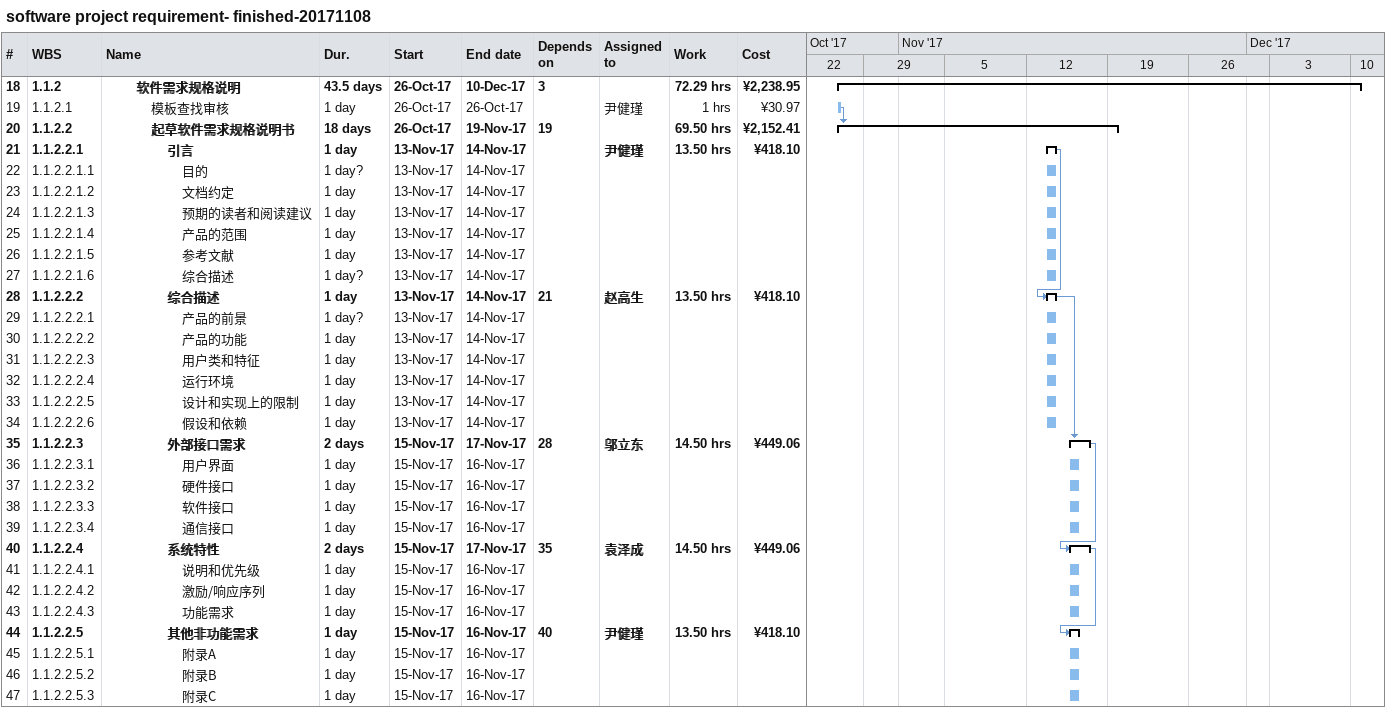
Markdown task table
software project requirement- finished-20171108

| ID | WBS | Task | Duration | Start | Finish | Predecessors | Resources | Work (h) | Cost (¥) |
|---|---|---|---|---|---|---|---|---|---|
| 18 | 1.1.2 | **软件需求规格说明** | 43.5d | 2017-10-26 | 2017-12-10 | 3 |  | 72.29 | 2238.95 |
| 19 | 1.1.2.1 | 模板查找审核 | 1d | 2017-10-26 | 2017-10-26 |  | 尹健瑾 | 1 | 30.97 |
| 20 | 1.1.2.2 | **起草软件需求规格说明书** | 18d | 2017-10-26 | 2017-11-19 | 19 |  | 69.50 | 2152.41 |
| 21 | 1.1.2.2.1 | **引言** | 1d | 2017-11-13 | 2017-11-14 |  | 尹健瑾 | 13.50 | 418.10 |
| 22 | 1.1.2.2.1.1 | 目的 | 1d? | 2017-11-13 | 2017-11-14 |  |  |  |  |
| 23 | 1.1.2.2.1.2 | 文档约定 | 1d | 2017-11-13 | 2017-11-14 |  |  |  |  |
| 24 | 1.1.2.2.1.3 | 预期的读者和阅读建议 | 1d | 2017-11-13 | 2017-11-14 |  |  |  |  |
| 25 | 1.1.2.2.1.4 | 产品的范围 | 1d | 2017-11-13 | 2017-11-14 |  |  |  |  |
| 26 | 1.1.2.2.1.5 | 参考文献 | 1d | 2017-11-13 | 2017-11-14 |  |  |  |  |
| 27 | 1.1.2.2.1.6 | 综合描述 | 1d? | 2017-11-13 | 2017-11-14 |  |  |  |  |
| 28 | 1.1.2.2.2 | **综合描述** | 1d | 2017-11-13 | 2017-11-14 | 21 | 赵高生 | 13.50 | 418.10 |
| 29 | 1.1.2.2.2.1 | 产品的前景 | 1d? | 2017-11-13 | 2017-11-14 |  |  |  |  |
| 30 | 1.1.2.2.2.2 | 产品的功能 | 1d | 2017-11-13 | 2017-11-14 |  |  |  |  |
| 31 | 1.1.2.2.2.3 | 用户类和特征 | 1d | 2017-11-13 | 2017-11-14 |  |  |  |  |
| 32 | 1.1.2.2.2.4 | 运行环境 | 1d | 2017-11-13 | 2017-11-14 |  |  |  |  |
| 33 | 1.1.2.2.2.5 | 设计和实现上的限制 | 1d | 2017-11-13 | 2017-11-14 |  |  |  |  |
| 34 | 1.1.2.2.2.6 | 假设和依赖 | 1d | 2017-11-13 | 2017-11-14 |  |  |  |  |
| 35 | 1.1.2.2.3 | **外部接口需求** | 2d | 2017-11-15 | 2017-11-17 | 28 | 邬立东 | 14.50 | 449.06 |
| 36 | 1.1.2.2.3.1 | 用户界面 | 1d | 2017-11-15 | 2017-11-16 |  |  |  |  |
| 37 | 1.1.2.2.3.2 | 硬件接口 | 1d | 2017-11-15 | 2017-11-16 |  |  |  |  |
| 38 | 1.1.2.2.3.3 | 软件接口 | 1d | 2017-11-15 | 2017-11-16 |  |  |  |  |
| 39 | 1.1.2.2.3.4 | 通信接口 | 1d | 2017-11-15 | 2017-11-16 |  |  |  |  |
| 40 | 1.1.2.2.4 | **系统特性** | 2d | 2017-11-15 | 2017-11-17 | 35 | 袁泽成 | 14.50 | 449.06 |
| 41 | 1.1.2.2.4.1 | 说明和优先级 | 1d | 2017-11-15 | 2017-11-16 |  |  |  |  |
| 42 | 1.1.2.2.4.2 | 激励/响应序列 | 1d | 2017-11-15 | 2017-11-16 |  |  |  |  |
| 43 | 1.1.2.2.4.3 | 功能需求 | 1d | 2017-11-15 | 2017-11-16 |  |  |  |  |
| 44 | 1.1.2.2.5 | **其他非功能需求** | 1d | 2017-11-15 | 2017-11-16 | 40 | 尹健瑾 | 13.50 | 418.10 |
| 45 | 1.1.2.2.5.1 | 附录A | 1d | 2017-11-15 | 2017-11-16 |  |  |  |  |
| 46 | 1.1.2.2.5.2 | 附录B | 1d | 2017-11-15 | 2017-11-16 |  |  |  |  |
| 47 | 1.1.2.2.5.3 | 附录C | 1d | 2017-11-15 | 2017-11-16 |  |  |  |  |
